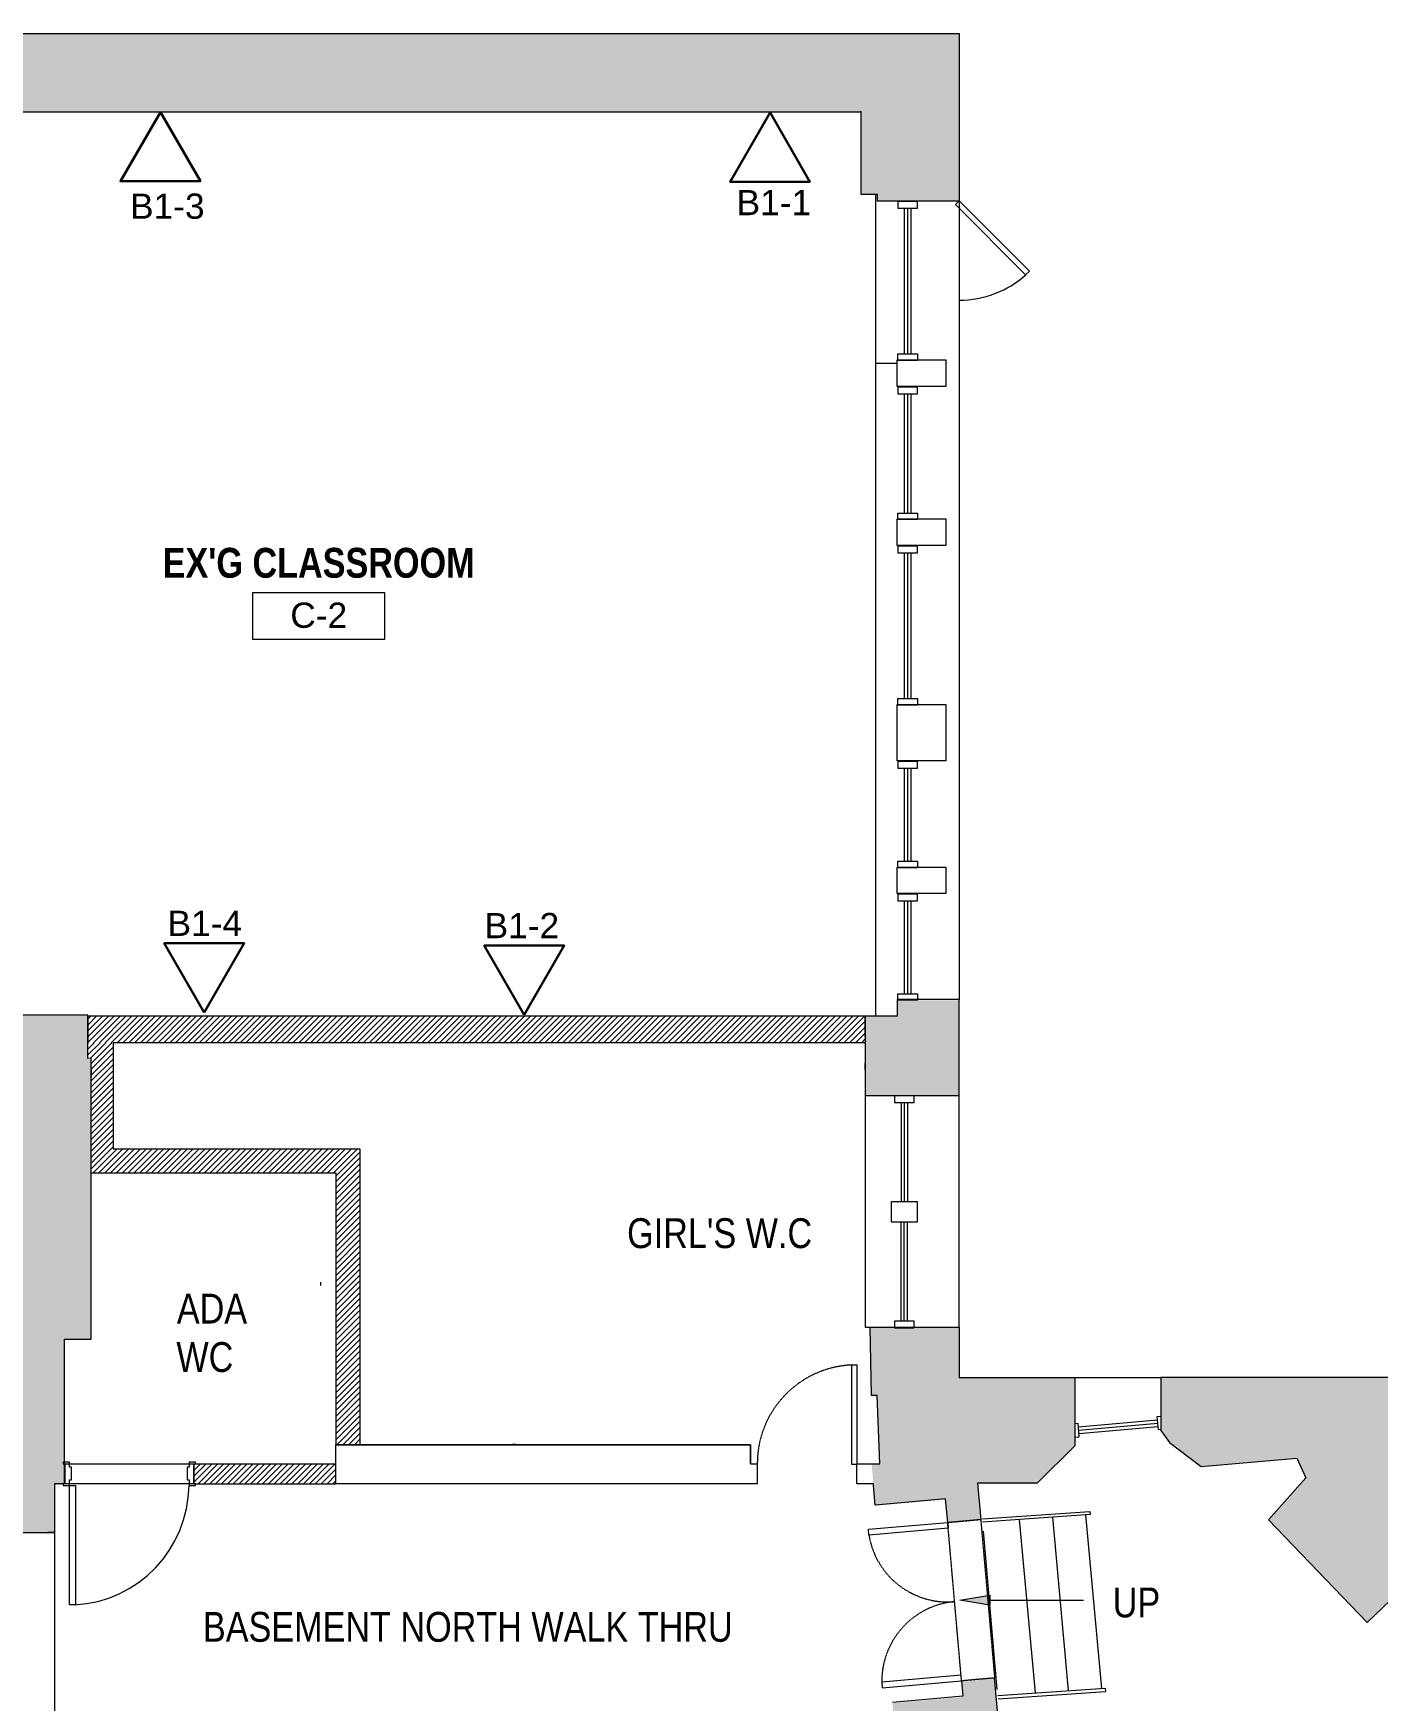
# Model space of a CAD drawing. Header units: inches. Extents: x 891 to 14187, y -1169 to 3232.
# Drawn here: x 1679 to 2085, y 2729 to 3232 of the extents above; entities that cross this region are included whole.
import ezdxf

# ---------------------------------------------------------------- set-up
doc = ezdxf.new("R2010")
doc.units = ezdxf.units.IN
doc.header["$MEASUREMENT"] = 0
doc.linetypes.add('IMPORT-IMPORT-HIDDEN2', pattern=[0.1875, 0.125, -0.0625])
doc.layers.add('_DROPS_IDFS', color=7, linetype='Continuous')
for name, color, linetype, lineweight in [('_OPTEC_LAYER', 1, 'Continuous', 30), ('A-ANNO-RM TAG', 7, 'Continuous', 9), ('A-DOOR', 7, 'Continuous', 9), ('A-DOOR-EXG', 7, 'Continuous', 9), ('A-DOOR-HEAD', 7, 'IMPORT-IMPORT-HIDDEN2', 9), ('A-Hatch', 7, 'Continuous', 9), ('A-HATCH-1HR', 7, 'Continuous', 9), ('A-STAIR-EX_G', 7, 'Continuous', 9), ('A-WALL-INT NEW', 7, 'Continuous', 9), ('EX-EXT-CORE', 7, 'Continuous', 9), ('EX-Int Wall', 7, 'Continuous', 9), ('EX-Windows', 7, 'Continuous', 9), ('MUC-Text', 7, 'Continuous', 9)]:
    doc.layers.add(name, color=color, linetype=linetype, lineweight=lineweight)
doc.styles.add('Arial', font='arial.ttf', dxfattribs={"height": 7.623})
doc.styles.add('Arial Narrow', font='ARIALN.TTF', dxfattribs={"height": 8.999982})
doc.styles.add('Arial Narrow_2', font='ARIALN.TTF', dxfattribs={"height": 9})
doc.styles.add('Arial Narrow_B', font='ARIALNB.TTF', dxfattribs={"height": 9})

# ---------------------------------------------------------------- blocks, each defined once
blk = doc.blocks.new('_DATA')
at = {"layer": '_DROPS_IDFS', "color": 1, "lineweight": 30}
blk.add_lwpolyline([(24.61, 42.64), (12.55, 21.75), (36.67, 21.75)], close=True, dxfattribs=at)

msp = doc.modelspace()

# ---------------------------------------------------------------- hatches: boundary and pattern name
at = {"layer": 'A-Hatch'}
for points in [[(1106.33, 3130.09), (1106.33, 3208.66), (1928.6, 3208.66), (1928.6, 3183.66), (1933.6, 3183.66), (1933.6, 3181.66), (1958.33, 3181.66), (1958.33, 3232.16), (1082.98, 3232.16), (1082.98, 3228.78), (1056.98, 3228.78), (1056.98, 3152.78), (1074.98, 3152.78), (1074.98, 3130.09)], [(1929.96, 2911.83), (1958.33, 2911.83), (1958.33, 2940.66), (1939.6, 2940.66), (1939.6, 2935.86), (1929.96, 2935.86)], [(1655.05, 2779.92), (1685.41, 2779.92), (1685.41, 2794.58), (1688.54, 2794.58), (1688.54, 2838.41), (1696.54, 2838.41), (1696.54, 2922.96), (1695.49, 2922.96), (1695.49, 2935.96), (1653.49, 2935.96), (1653.49, 2930.96), (1605.45, 2930.96), (1605.45, 2906.96), (1621.45, 2906.96), (1621.45, 2901.96), (1648.27, 2903.06), (1648.27, 2869.06), (1655.05, 2869.06)], [(1954.84, 2782.97), (1964.8, 2783.84), (1963.85, 2794.76), (1981.85, 2794.76), (1993.16, 2806.08), (1993.16, 2826.7), (1958.33, 2826.7), (1958.33, 2841.83), (1931.41, 2841.83), (1931.9, 2821.22), (1933.52, 2821.22), (1934.34, 2800.58), (1931.91, 2800.58), (1933, 2788.18), (1954.22, 2790.03)], [(2081.37, 2752.81), (2095.83, 2766.7), (2144.83, 2766.7), (2153.33, 2781.42), (2169.68, 2781.42), (2169.68, 2805.42), (2153.33, 2805.42), (2144.83, 2820.15), (2144.83, 2826.7), (2019.16, 2826.7), (2019.16, 2810.73), (2021.7, 2807.1), (2031.25, 2799.82), (2060.13, 2802.35), (2062.88, 2796.46), (2051.65, 2783.75), (2074.35, 2760.12)], [(1961.48, 2622.99), (1999.65, 2623.18), (1999.65, 2623.62), (2046.32, 2670.29), (1994, 2722.62), (1985.51, 2714.13), (1969.95, 2725.03), (1968.99, 2736.02), (1959.02, 2735.15), (1959.43, 2730.49), (1938.21, 2728.63), (1942.41, 2680.58), (1917.89, 2680.58), (1917.89, 2665.58), (1916.89, 2665.58), (1916.89, 2656.58), (1919.22, 2656.58), (1925.56, 2642.99), (1939.56, 2642.99), (1939.56, 2622.99)]]:
    msp.add_hatch(color=9, dxfattribs=at).paths.add_polyline_path(points)
at = {"layer": 'MUC-Text'}
msp.add_hatch(color=8, dxfattribs=at).paths.add_polyline_path([(1967.53, 2758.21), (1967.53, 2761.21), (1958.53, 2759.71)])

# ---------------------------------------------------------------- linework, layer by layer
at = {"color": 8, "lineweight": 9}
for p, q in [((1765.74, 2854.58), (1765.74, 2855.58)), ((1823.6, 2806.71), (1824.6, 2806.71))]:
    msp.add_line(p, q, dxfattribs=at)
at = {"layer": 'A-ANNO-RM TAG', "color": 8, "flags": 128}
msp.add_lwpolyline([(1745.28, 3063.71), (1784.96, 3063.71), (1784.96, 3049.49), (1745.28, 3049.49)], close=True, dxfattribs=at)
at = {"layer": 'A-DOOR', "color": 8}
for p, q in [((1925.96, 2800.65), (1925.96, 2830.65)), ((1925.96, 2830.65), (1927.41, 2830.65)), ((1927.41, 2830.65), (1927.41, 2800.65)), ((1927.41, 2800.65), (1925.96, 2800.65)), ((1930.93, 2781.07), (1954.84, 2783.17)), ((1954.84, 2783.17), (1954.99, 2781.42)), ((1931.08, 2779.33), (1930.93, 2781.07)), ((1954.99, 2781.42), (1931.08, 2779.33)), ((1958.87, 2737.09), (1934.96, 2735)), ((1959.02, 2735.35), (1958.87, 2737.09)), ((1934.96, 2735), (1935.12, 2733.26)), ((1935.12, 2733.26), (1959.02, 2735.35))]:
    msp.add_line(p, q, dxfattribs=at)
at = {"layer": 'A-DOOR', "color": 8, "flags": 128}
for points in [[(1688.01, 2800.78), (1688.51, 2800.78), (1688.51, 2794.78), (1688.01, 2794.78), (1688.01, 2794.28), (1690.01, 2794.28), (1690.01, 2796.03), (1690.52, 2796.03), (1690.52, 2799.78), (1690.01, 2799.78), (1690.01, 2801.28), (1688.01, 2801.28)], [(1726.01, 2794.28), (1728.01, 2794.28), (1728.01, 2794.78), (1727.51, 2794.78), (1727.51, 2800.78), (1728.01, 2800.78), (1728.01, 2801.28), (1726.01, 2801.28), (1726.01, 2799.78), (1725.5, 2799.78), (1725.5, 2796.03), (1726.01, 2796.03)], [(1691.76, 2794.28), (1691.76, 2758.28), (1690.01, 2758.28), (1690.01, 2794.28)]]:
    msp.add_lwpolyline(points, close=True, dxfattribs=at)
at = {"layer": 'A-DOOR', "color": 55, "lineweight": 13, "flags": 128}
msp.add_lwpolyline([(1691.76, 2794.28), (1691.76, 2758.28), (1690.01, 2758.28), (1690.01, 2794.28)], close=True, dxfattribs=at)
at = {"layer": 'A-DOOR', "color": 8, "linetype": 'IMPORT-IMPORT-HIDDEN2'}
for centre, radius, start, end in [((1927.21, 2800.87), 29.8, 92.4122, 180.4366), ((1954.85, 2783.26), 24.09, 189.3753, 274.9585), ((1959.05, 2735.26), 24.09, 95.0415, 180.6247)]:
    msp.add_arc(centre, radius, start, end, dxfattribs=at)
at = {"layer": 'A-DOOR', "color": 8}
msp.add_arc((1689.52, 2794.73), 36.5, 273.1299, 359.2953, dxfattribs=at)
at = {"layer": 'A-DOOR-EXG', "color": 8, "flags": 128}
msp.add_lwpolyline([(1958.33, 3181.86), (1979.54, 3160.65), (1978.36, 3159.47), (1957.15, 3180.68)], close=True, dxfattribs=at)
at = {"layer": 'A-DOOR-EXG', "color": 8}
msp.add_arc((1958.26, 3182.22), 30.36, 270.1238, 311.4653, dxfattribs=at)
at = {"layer": 'A-DOOR-HEAD', "color": 8}
for p, q in [((1954.84, 2783.17), (1964.8, 2784.04)), ((1959.02, 2735.35), (1954.84, 2783.17)), ((1964.8, 2784.04), (1968.99, 2736.22)), ((1655.05, 2780.12), (1685.41, 2780.12)), ((1685.41, 2780.12), (1685.41, 2720.12)), ((1968.99, 2736.22), (1959.02, 2735.35))]:
    msp.add_line(p, q, dxfattribs=at)
at = {"layer": 'A-DOOR-HEAD', "color": 8, "flags": 128}
msp.add_lwpolyline([(1727.51, 2800.78), (1727.51, 2794.78), (1688.51, 2794.78), (1688.51, 2800.78)], close=True, dxfattribs=at)
at = {"layer": 'A-HATCH-1HR', "color": 8}
for p, q in [((1695.49, 2934.96), (1696.38, 2935.86)), ((1695.49, 2933.2), (1698.15, 2935.86)), ((1695.49, 2931.43), (1699.92, 2935.86)), ((1695.49, 2929.66), (1701.69, 2935.86)), ((1695.49, 2927.89), (1703.46, 2935.86)), ((1697.22, 2927.86), (1705.22, 2935.86)), ((1698.99, 2927.86), (1706.99, 2935.86)), ((1700.76, 2927.86), (1708.76, 2935.86)), ((1702.53, 2927.86), (1710.53, 2935.86)), ((1704.29, 2927.86), (1712.29, 2935.86)), ((1706.06, 2927.86), (1714.06, 2935.86)), ((1707.83, 2927.86), (1715.83, 2935.86)), ((1709.6, 2927.86), (1717.6, 2935.86)), ((1711.37, 2927.86), (1719.37, 2935.86)), ((1713.13, 2927.86), (1721.13, 2935.86)), ((1714.9, 2927.86), (1722.9, 2935.86)), ((1716.67, 2927.86), (1724.67, 2935.86)), ((1718.44, 2927.86), (1726.44, 2935.86)), ((1720.2, 2927.86), (1728.2, 2935.86)), ((1721.97, 2927.86), (1729.97, 2935.86)), ((1723.74, 2927.86), (1731.74, 2935.86)), ((1725.51, 2927.86), (1733.51, 2935.86)), ((1727.28, 2927.86), (1735.28, 2935.86)), ((1729.04, 2927.86), (1737.04, 2935.86)), ((1730.81, 2927.86), (1738.81, 2935.86)), ((1732.58, 2927.86), (1740.58, 2935.86)), ((1734.35, 2927.86), (1742.35, 2935.86)), ((1736.11, 2927.86), (1744.11, 2935.86)), ((1737.88, 2927.86), (1745.88, 2935.86)), ((1739.65, 2927.86), (1747.65, 2935.86)), ((1741.42, 2927.86), (1749.42, 2935.86)), ((1743.19, 2927.86), (1751.19, 2935.86)), ((1744.95, 2927.86), (1752.95, 2935.86)), ((1746.72, 2927.86), (1754.72, 2935.86)), ((1748.49, 2927.86), (1756.49, 2935.86)), ((1750.26, 2927.86), (1758.26, 2935.86)), ((1752.02, 2927.86), (1760.02, 2935.86)), ((1753.79, 2927.86), (1761.79, 2935.86)), ((1755.56, 2927.86), (1763.56, 2935.86)), ((1757.33, 2927.86), (1765.33, 2935.86)), ((1759.1, 2927.86), (1767.1, 2935.86)), ((1760.86, 2927.86), (1768.86, 2935.86)), ((1762.63, 2927.86), (1770.63, 2935.86)), ((1764.4, 2927.86), (1772.4, 2935.86)), ((1766.17, 2927.86), (1774.17, 2935.86)), ((1767.93, 2927.86), (1775.93, 2935.86)), ((1769.7, 2927.86), (1777.7, 2935.86)), ((1771.47, 2927.86), (1779.47, 2935.86)), ((1773.24, 2927.86), (1781.24, 2935.86)), ((1775.01, 2927.86), (1783.01, 2935.86)), ((1776.77, 2927.86), (1784.77, 2935.86)), ((1778.54, 2927.86), (1786.54, 2935.86)), ((1780.31, 2927.86), (1788.31, 2935.86)), ((1782.08, 2927.86), (1790.08, 2935.86)), ((1783.84, 2927.86), (1791.84, 2935.86)), ((1785.61, 2927.86), (1793.61, 2935.86)), ((1787.38, 2927.86), (1795.38, 2935.86)), ((1789.15, 2927.86), (1797.15, 2935.86)), ((1790.92, 2927.86), (1798.92, 2935.86)), ((1792.68, 2927.86), (1800.68, 2935.86)), ((1794.45, 2927.86), (1802.45, 2935.86)), ((1796.22, 2927.86), (1804.22, 2935.86)), ((1797.99, 2927.86), (1805.99, 2935.86)), ((1799.75, 2927.86), (1807.75, 2935.86)), ((1801.52, 2927.86), (1809.52, 2935.86)), ((1803.29, 2927.86), (1811.29, 2935.86)), ((1805.06, 2927.86), (1813.06, 2935.86)), ((1806.82, 2927.86), (1814.82, 2935.86)), ((1808.59, 2927.86), (1816.59, 2935.86)), ((1810.36, 2927.86), (1818.36, 2935.86)), ((1812.13, 2927.86), (1820.13, 2935.86)), ((1813.9, 2927.86), (1821.9, 2935.86)), ((1815.66, 2927.86), (1823.66, 2935.86)), ((1817.43, 2927.86), (1825.43, 2935.86)), ((1819.2, 2927.86), (1827.2, 2935.86)), ((1820.97, 2927.86), (1828.97, 2935.86)), ((1822.73, 2927.86), (1830.73, 2935.86)), ((1824.5, 2927.86), (1832.5, 2935.86)), ((1826.27, 2927.86), (1834.27, 2935.86)), ((1828.04, 2927.86), (1836.04, 2935.86)), ((1829.81, 2927.86), (1837.81, 2935.86)), ((1831.57, 2927.86), (1839.57, 2935.86)), ((1833.34, 2927.86), (1841.34, 2935.86)), ((1835.11, 2927.86), (1843.11, 2935.86)), ((1836.88, 2927.86), (1844.88, 2935.86)), ((1838.64, 2927.86), (1846.64, 2935.86)), ((1840.41, 2927.86), (1848.41, 2935.86)), ((1842.18, 2927.86), (1850.18, 2935.86)), ((1843.95, 2927.86), (1851.95, 2935.86)), ((1845.72, 2927.86), (1853.72, 2935.86)), ((1847.48, 2927.86), (1855.48, 2935.86)), ((1849.25, 2927.86), (1857.25, 2935.86)), ((1851.02, 2927.86), (1859.02, 2935.86)), ((1852.79, 2927.86), (1860.79, 2935.86)), ((1854.55, 2927.86), (1862.55, 2935.86)), ((1856.32, 2927.86), (1864.32, 2935.86)), ((1858.09, 2927.86), (1866.09, 2935.86)), ((1859.86, 2927.86), (1867.86, 2935.86)), ((1861.63, 2927.86), (1869.63, 2935.86)), ((1863.39, 2927.86), (1871.39, 2935.86)), ((1865.16, 2927.86), (1873.16, 2935.86)), ((1866.93, 2927.86), (1874.93, 2935.86)), ((1868.7, 2927.86), (1876.7, 2935.86)), ((1870.46, 2927.86), (1878.46, 2935.86)), ((1872.23, 2927.86), (1880.23, 2935.86)), ((1874, 2927.86), (1882, 2935.86)), ((1875.77, 2927.86), (1883.77, 2935.86)), ((1877.54, 2927.86), (1885.54, 2935.86)), ((1879.3, 2927.86), (1887.3, 2935.86)), ((1881.07, 2927.86), (1889.07, 2935.86)), ((1882.84, 2927.86), (1890.84, 2935.86)), ((1884.61, 2927.86), (1892.61, 2935.86)), ((1886.37, 2927.86), (1894.37, 2935.86)), ((1888.14, 2927.86), (1896.14, 2935.86)), ((1889.91, 2927.86), (1897.91, 2935.86)), ((1891.68, 2927.86), (1899.68, 2935.86)), ((1893.45, 2927.86), (1901.45, 2935.86)), ((1895.21, 2927.86), (1903.21, 2935.86)), ((1896.98, 2927.86), (1904.98, 2935.86)), ((1898.75, 2927.86), (1906.75, 2935.86)), ((1900.52, 2927.86), (1908.52, 2935.86)), ((1902.28, 2927.86), (1910.28, 2935.86)), ((1904.05, 2927.86), (1912.05, 2935.86)), ((1905.82, 2927.86), (1913.82, 2935.86)), ((1907.59, 2927.86), (1915.59, 2935.86)), ((1909.36, 2927.86), (1917.36, 2935.86)), ((1911.12, 2927.86), (1919.12, 2935.86)), ((1912.89, 2927.86), (1920.89, 2935.86)), ((1914.66, 2927.86), (1922.66, 2935.86)), ((1916.43, 2927.86), (1924.43, 2935.86)), ((1918.19, 2927.86), (1926.19, 2935.86)), ((1919.96, 2927.86), (1927.96, 2935.86)), ((1921.73, 2927.86), (1929.73, 2935.86)), ((1923.5, 2927.86), (1929.96, 2934.32)), ((1925.27, 2927.86), (1929.96, 2932.55)), ((1695.49, 2927.7), (1695.65, 2927.86)), ((1695.49, 2925.93), (1697.42, 2927.86)), ((1695.49, 2924.16), (1699.19, 2927.86)), ((1696.27, 2923.17), (1700.95, 2927.86)), ((1696.49, 2921.63), (1702.72, 2927.86)), ((1927.03, 2927.86), (1929.96, 2930.79)), ((1928.8, 2927.86), (1929.96, 2929.02)), ((1696.49, 2919.86), (1703.11, 2926.48)), ((1696.49, 2918.09), (1703.11, 2924.72)), ((1696.49, 2916.32), (1703.11, 2922.95)), ((1696.49, 2914.56), (1703.11, 2921.18)), ((1696.49, 2912.79), (1703.11, 2919.41)), ((1696.49, 2911.02), (1703.11, 2917.64)), ((1696.49, 2909.25), (1703.11, 2915.88)), ((1696.49, 2907.48), (1703.11, 2914.11)), ((1696.49, 2905.72), (1703.11, 2912.34)), ((1696.49, 2903.95), (1703.11, 2910.57)), ((1696.49, 2902.18), (1703.11, 2908.81)), ((1696.49, 2900.41), (1703.11, 2907.04)), ((1696.49, 2898.65), (1703.11, 2905.27)), ((1696.49, 2896.88), (1703.11, 2903.5)), ((1697.24, 2895.86), (1703.11, 2901.73)), ((1699.01, 2895.86), (1703.11, 2899.97)), ((1700.77, 2895.86), (1703.11, 2898.2)), ((1696.49, 2895.11), (1697.24, 2895.86)), ((1696.49, 2893.34), (1699.01, 2895.86)), ((1696.49, 2891.57), (1700.77, 2895.86)), ((1696.49, 2889.81), (1702.54, 2895.86)), ((1697.06, 2888.61), (1704.31, 2895.86)), ((1698.83, 2888.61), (1706.08, 2895.86)), ((1700.6, 2888.61), (1707.85, 2895.86)), ((1702.36, 2888.61), (1709.61, 2895.86)), ((1702.54, 2895.86), (1703.11, 2896.43)), ((1704.13, 2888.61), (1711.38, 2895.86)), ((1705.9, 2888.61), (1713.15, 2895.86)), ((1707.67, 2888.61), (1714.92, 2895.86)), ((1709.43, 2888.61), (1716.68, 2895.86)), ((1711.2, 2888.61), (1718.45, 2895.86)), ((1712.97, 2888.61), (1720.22, 2895.86)), ((1714.74, 2888.61), (1721.99, 2895.86)), ((1716.51, 2888.61), (1723.76, 2895.86)), ((1718.27, 2888.61), (1725.52, 2895.86)), ((1720.04, 2888.61), (1727.29, 2895.86)), ((1721.81, 2888.61), (1729.06, 2895.86)), ((1723.58, 2888.61), (1730.83, 2895.86)), ((1725.34, 2888.61), (1732.59, 2895.86)), ((1727.11, 2888.61), (1734.36, 2895.86)), ((1728.88, 2888.61), (1736.13, 2895.86)), ((1730.65, 2888.61), (1737.9, 2895.86)), ((1732.42, 2888.61), (1739.67, 2895.86)), ((1734.18, 2888.61), (1741.43, 2895.86)), ((1735.95, 2888.61), (1743.2, 2895.86)), ((1737.72, 2888.61), (1744.97, 2895.86)), ((1739.49, 2888.61), (1746.74, 2895.86)), ((1741.25, 2888.61), (1748.5, 2895.86)), ((1743.02, 2888.61), (1750.27, 2895.86)), ((1744.79, 2888.61), (1752.04, 2895.86)), ((1746.56, 2888.61), (1753.81, 2895.86)), ((1748.33, 2888.61), (1755.58, 2895.86)), ((1750.09, 2888.61), (1757.34, 2895.86)), ((1751.86, 2888.61), (1759.11, 2895.86)), ((1753.63, 2888.61), (1760.88, 2895.86)), ((1755.4, 2888.61), (1762.65, 2895.86)), ((1757.16, 2888.61), (1764.41, 2895.86)), ((1758.93, 2888.61), (1766.18, 2895.86)), ((1760.7, 2888.61), (1767.95, 2895.86)), ((1762.47, 2888.61), (1769.72, 2895.86)), ((1764.24, 2888.61), (1771.49, 2895.86)), ((1766, 2888.61), (1773.25, 2895.86)), ((1767.77, 2888.61), (1775.02, 2895.86)), ((1769.54, 2888.61), (1776.79, 2895.86)), ((1770.32, 2887.63), (1777.57, 2894.88)), ((1770.32, 2885.86), (1777.57, 2893.11)), ((1770.32, 2884.09), (1777.57, 2891.34)), ((1770.32, 2882.32), (1777.57, 2889.57)), ((1770.32, 2880.56), (1777.57, 2887.81)), ((1770.32, 2878.79), (1777.57, 2886.04)), ((1770.32, 2877.02), (1777.57, 2884.27)), ((1770.32, 2875.25), (1777.57, 2882.5)), ((1770.32, 2873.48), (1777.57, 2880.73)), ((1770.32, 2871.72), (1777.57, 2878.97)), ((1770.32, 2869.95), (1777.57, 2877.2)), ((1770.32, 2868.18), (1777.57, 2875.43)), ((1770.32, 2866.41), (1777.57, 2873.66)), ((1770.32, 2864.65), (1777.57, 2871.9)), ((1770.32, 2862.88), (1777.57, 2870.13)), ((1770.32, 2861.11), (1777.57, 2868.36)), ((1770.32, 2859.34), (1777.57, 2866.59)), ((1770.32, 2857.57), (1777.57, 2864.82)), ((1770.32, 2855.81), (1777.57, 2863.06)), ((1770.32, 2854.04), (1777.57, 2861.29)), ((1770.32, 2852.27), (1777.57, 2859.52)), ((1770.32, 2850.5), (1777.57, 2857.75)), ((1770.32, 2848.74), (1777.57, 2855.99)), ((1770.32, 2846.97), (1777.57, 2854.22)), ((1770.32, 2845.2), (1777.57, 2852.45)), ((1770.32, 2843.43), (1777.57, 2850.68)), ((1770.32, 2841.66), (1777.57, 2848.91)), ((1770.32, 2839.9), (1777.57, 2847.15)), ((1770.32, 2838.13), (1777.57, 2845.38)), ((1770.32, 2836.36), (1777.57, 2843.61)), ((1770.32, 2834.59), (1777.57, 2841.84)), ((1770.32, 2832.83), (1777.57, 2840.08)), ((1770.32, 2831.06), (1777.57, 2838.31)), ((1770.32, 2829.29), (1777.57, 2836.54)), ((1770.32, 2827.52), (1777.57, 2834.77)), ((1770.32, 2825.76), (1777.57, 2833.01)), ((1770.32, 2823.99), (1777.57, 2831.24)), ((1770.32, 2822.22), (1777.57, 2829.47)), ((1770.32, 2820.45), (1777.57, 2827.7)), ((1770.32, 2818.68), (1777.57, 2825.93)), ((1770.32, 2816.92), (1777.57, 2824.17)), ((1770.32, 2815.15), (1777.57, 2822.4)), ((1770.32, 2813.38), (1777.57, 2820.63)), ((1770.32, 2811.61), (1777.57, 2818.86)), ((1770.32, 2809.85), (1777.57, 2817.1)), ((1770.32, 2808.08), (1777.57, 2815.33)), ((1770.59, 2806.58), (1777.57, 2813.56)), ((1772.36, 2806.58), (1777.57, 2811.79)), ((1774.13, 2806.58), (1777.57, 2810.02)), ((1775.9, 2806.58), (1777.57, 2808.26)), ((1727.51, 2800.62), (1727.67, 2800.78)), ((1727.51, 2798.86), (1729.43, 2800.78)), ((1727.51, 2797.09), (1731.2, 2800.78)), ((1727.51, 2795.32), (1732.97, 2800.78)), ((1728.74, 2794.78), (1734.74, 2800.78)), ((1730.51, 2794.78), (1736.51, 2800.78)), ((1732.27, 2794.78), (1738.27, 2800.78)), ((1734.04, 2794.78), (1740.04, 2800.78)), ((1735.81, 2794.78), (1741.81, 2800.78)), ((1737.58, 2794.78), (1743.58, 2800.78)), ((1739.34, 2794.78), (1745.34, 2800.78)), ((1741.11, 2794.78), (1747.11, 2800.78)), ((1742.88, 2794.78), (1748.88, 2800.78)), ((1744.65, 2794.78), (1750.65, 2800.78)), ((1746.42, 2794.78), (1752.42, 2800.78)), ((1748.18, 2794.78), (1754.18, 2800.78)), ((1749.95, 2794.78), (1755.95, 2800.78)), ((1751.72, 2794.78), (1757.72, 2800.78)), ((1753.49, 2794.78), (1759.49, 2800.78)), ((1755.25, 2794.78), (1761.25, 2800.78)), ((1757.02, 2794.78), (1763.02, 2800.78)), ((1758.79, 2794.78), (1764.79, 2800.78)), ((1760.56, 2794.78), (1766.56, 2800.78)), ((1762.33, 2794.78), (1768.33, 2800.78)), ((1764.09, 2794.78), (1770.09, 2800.78)), ((1765.86, 2794.78), (1770.32, 2799.24)), ((1767.63, 2794.78), (1770.32, 2797.47)), ((1769.4, 2794.78), (1770.32, 2795.7))]:
    msp.add_line(p, q, dxfattribs=at)
at = {"layer": 'A-STAIR-EX_G', "color": 8}
for p, q in [((1965.3, 2784.27), (1997.69, 2786.49)), ((1997.69, 2786.49), (1997.77, 2785.5)), ((1997.77, 2785.5), (1965.36, 2783.27)), ((1981.35, 2731.72), (1976.53, 2784.04)), ((1991.33, 2732.41), (1986.51, 2784.72)), ((2001.31, 2733.09), (1996.49, 2785.41)), ((1969.78, 2732.74), (1965.6, 2780.56)), ((1969.96, 2730.94), (2002.35, 2733.16)), ((1970.03, 2729.94), (2002.42, 2732.17)), ((2002.35, 2733.16), (2002.44, 2732.17))]:
    msp.add_line(p, q, dxfattribs=at)
at = {"layer": 'A-WALL-INT NEW', "color": 135, "lineweight": 20}
for p, q in [((1929.96, 2935.86), (1695.49, 2935.86)), ((1695.49, 2935.66), (1695.49, 2927.86)), ((1929.96, 2929.66), (1929.96, 2935.66)), ((1929.96, 2927.86), (1703.11, 2927.86)), ((1696.54, 2919.66), (1696.54, 2917.66)), ((1929.96, 2919.66), (1929.96, 2921.66)), ((1727.51, 2800.78), (1770.32, 2800.78)), ((1727.51, 2794.78), (1770.32, 2794.78))]:
    msp.add_line(p, q, dxfattribs=at)
at = {"layer": 'A-WALL-INT NEW', "color": 8}
for p, q in [((1703.11, 2927.86), (1703.11, 2895.86)), ((1703.11, 2895.86), (1777.57, 2895.86)), ((1777.57, 2895.86), (1777.57, 2806.58)), ((1696.49, 2888.61), (1756.49, 2888.61)), ((1710.32, 2888.61), (1770.32, 2888.61)), ((1770.32, 2888.61), (1770.32, 2809.75)), ((1770.32, 2878.47), (1770.32, 2806.58)), ((1696.49, 2849.58), (1696.49, 2855.58)), ((1727.51, 2800.78), (1727.51, 2794.78))]:
    msp.add_line(p, q, dxfattribs=at)
at = {"layer": 'EX-EXT-CORE', "color": 8}
for p, q in [((1074.98, 3232.36), (1958.33, 3232.36)), ((1958.33, 3232.36), (1958.33, 3181.86)), ((1478.15, 3208.66), (1928.6, 3208.66)), ((1928.6, 3208.86), (1928.6, 3183.86)), ((1928.6, 3183.86), (1933.6, 3183.86)), ((1933.14, 3132.86), (1933.14, 3183.86)), ((1933.6, 3183.86), (1933.6, 3181.86)), ((1933.6, 3181.86), (1958.33, 3181.86)), ((1958.33, 3181.86), (1958.33, 2940.86)), ((1939.6, 3125.86), (1939.6, 3133.86)), ((1939.6, 3133.86), (1954.33, 3133.86)), ((1954.33, 3133.86), (1954.33, 3125.86)), ((1933.14, 2935.86), (1933.14, 3132.86)), ((1933.14, 3132.86), (1939.6, 3132.86)), ((1954.33, 3125.86), (1939.6, 3125.86)), ((1939.6, 3077.86), (1939.6, 3085.86)), ((1939.6, 3085.86), (1954.33, 3085.86)), ((1954.33, 3085.86), (1954.33, 3077.86)), ((1954.33, 3077.86), (1939.6, 3077.86)), ((1939.6, 3012.86), (1939.6, 3029.86)), ((1939.6, 3029.86), (1954.33, 3029.86)), ((1954.33, 3029.86), (1954.33, 3012.86)), ((1954.33, 3012.86), (1939.6, 3012.86)), ((1939.6, 2972.86), (1939.6, 2980.86)), ((1939.6, 2980.86), (1954.33, 2980.86)), ((1954.33, 2980.86), (1954.33, 2972.86)), ((1954.33, 2972.86), (1939.6, 2972.86)), ((1958.33, 2940.86), (1939.6, 2940.86)), ((1939.6, 2940.86), (1939.6, 2935.86)), ((1958.33, 2912.03), (1958.33, 2940.86)), ((1695.49, 2936.15), (1653.49, 2936.15)), ((1695.49, 2923.15), (1695.49, 2936.15)), ((1939.6, 2935.86), (1929.96, 2935.86)), ((1929.96, 2935.86), (1929.96, 2842.03)), ((1696.49, 2923.18), (1695.49, 2923.15)), ((1696.49, 2838.41), (1696.49, 2923.18)), ((1958.33, 2842.03), (1958.33, 2912.03)), ((1929.96, 2842.03), (1931.41, 2842.03)), ((1931.9, 2821.41), (1931.41, 2842.03)), ((1931.41, 2842.03), (1958.33, 2842.03)), ((1958.33, 2842.03), (1958.33, 2826.9)), ((1688.49, 2794.78), (1688.49, 2838.41)), ((1688.49, 2838.41), (1696.49, 2838.41)), ((1958.33, 2826.9), (1993.16, 2826.9)), ((1993.16, 2826.9), (2019.16, 2826.9)), ((1993.16, 2826.9), (1993.16, 2806.27)), ((2019.16, 2826.9), (2019.16, 2810.92)), ((2144.83, 2826.9), (2019.16, 2826.9)), ((1933.52, 2821.45), (1931.9, 2821.41)), ((1934.34, 2800.78), (1933.52, 2821.45)), ((2019.16, 2810.92), (2021.7, 2807.29)), ((2021.7, 2807.29), (2031.25, 2800.02)), ((1770.32, 2794.78), (1770.32, 2806.58)), ((1770.32, 2806.58), (1895.41, 2806.58)), ((1895.41, 2806.58), (1895.41, 2800.78)), ((1993.16, 2806.27), (1981.85, 2794.96)), ((2031.25, 2800.02), (2060.13, 2802.54)), ((2060.13, 2802.54), (2062.88, 2796.65)), ((1895.41, 2800.78), (1897.41, 2800.78)), ((1897.41, 2800.78), (1897.41, 2794.78)), ((1927.41, 2794.78), (1927.41, 2800.78)), ((1927.41, 2800.78), (1934.34, 2800.78)), ((2062.88, 2796.65), (2051.65, 2783.95)), ((1688.51, 2794.78), (1685.41, 2794.78)), ((1685.41, 2794.78), (1685.41, 2780.12)), ((1897.41, 2794.78), (1770.32, 2794.78)), ((1932.47, 2794.78), (1927.41, 2794.78)), ((1932.48, 2794.34), (1932.47, 2794.78)), ((1933, 2788.37), (1932.48, 2794.34)), ((1981.85, 2794.96), (1963.85, 2794.96)), ((1963.85, 2794.96), (1964.8, 2784.04)), ((1954.22, 2790.23), (1933, 2788.37)), ((1954.84, 2783.17), (1954.22, 2790.23)), ((1964.8, 2784.04), (1954.84, 2783.17)), ((2051.65, 2783.95), (2081.37, 2753.01)), ((1685.41, 2780.12), (1683.41, 2780.12)), ((2081.37, 2753.01), (2095.83, 2766.9)), ((1968.99, 2736.22), (1959.02, 2735.35)), ((1969.95, 2725.23), (1968.99, 2736.22)), ((1959.02, 2735.35), (1959.43, 2730.69)), ((1959.43, 2730.69), (1938.21, 2728.83))]:
    msp.add_line(p, q, dxfattribs=at)
at = {"layer": 'EX-Int Wall', "color": 8}
msp.add_line((1958.33, 2911.83), (1929.96, 2911.83), dxfattribs=at)
at = {"layer": 'EX-Int Wall', "color": 135, "lineweight": 20}
for p, q in [((1895.41, 2806.58), (1770.32, 2806.58)), ((1895.41, 2800.78), (1895.41, 2806.58))]:
    msp.add_line(p, q, dxfattribs=at)
at = {"layer": 'EX-Windows', "color": 8}
for p, q in [((1939.76, 3181.66), (1939.76, 3179.66)), ((1945.76, 3181.66), (1939.76, 3181.66)), ((1939.76, 3179.66), (1945.76, 3179.66)), ((1941.76, 3179.66), (1941.76, 3135.66)), ((1942.76, 3179.66), (1942.76, 3135.66)), ((1943.76, 3179.66), (1943.76, 3135.66)), ((1945.76, 3179.66), (1945.76, 3181.66)), ((1939.76, 3133.66), (1939.76, 3135.66)), ((1939.76, 3135.66), (1945.76, 3135.66)), ((1945.76, 3133.66), (1939.76, 3133.66)), ((1945.76, 3135.66), (1945.76, 3133.66)), ((1939.76, 3125.66), (1939.76, 3123.66)), ((1945.76, 3125.66), (1939.76, 3125.66)), ((1939.76, 3123.66), (1945.76, 3123.66)), ((1941.76, 3123.66), (1941.76, 3087.66)), ((1942.76, 3123.66), (1942.76, 3087.66)), ((1943.76, 3123.66), (1943.76, 3087.66)), ((1945.76, 3123.66), (1945.76, 3125.66)), ((1939.76, 3085.66), (1939.76, 3087.66)), ((1939.76, 3087.66), (1945.76, 3087.66)), ((1945.76, 3085.66), (1939.76, 3085.66)), ((1945.76, 3087.66), (1945.76, 3085.66)), ((1939.76, 3077.66), (1939.76, 3075.66)), ((1945.76, 3077.66), (1939.76, 3077.66)), ((1939.76, 3075.66), (1945.76, 3075.66)), ((1941.76, 3075.66), (1941.76, 3031.66)), ((1942.76, 3075.66), (1942.76, 3031.66)), ((1943.76, 3075.66), (1943.76, 3031.66)), ((1945.76, 3075.66), (1945.76, 3077.66)), ((1939.76, 3029.66), (1939.76, 3031.66)), ((1939.76, 3031.66), (1945.76, 3031.66)), ((1945.76, 3029.66), (1939.76, 3029.66)), ((1945.76, 3031.66), (1945.76, 3029.66)), ((1939.76, 3012.66), (1939.76, 3010.66)), ((1945.76, 3012.66), (1939.76, 3012.66)), ((1939.76, 3010.66), (1945.76, 3010.66)), ((1941.76, 3010.66), (1941.76, 2982.66)), ((1942.76, 3010.66), (1942.76, 2982.66)), ((1943.76, 3010.66), (1943.76, 2982.66)), ((1945.76, 3010.66), (1945.76, 3012.66)), ((1939.76, 2980.66), (1939.76, 2982.66)), ((1939.76, 2982.66), (1945.76, 2982.66)), ((1945.76, 2982.66), (1945.76, 2980.66)), ((1945.76, 2980.66), (1939.76, 2980.66)), ((1939.76, 2972.66), (1939.76, 2970.66)), ((1945.76, 2972.66), (1939.76, 2972.66)), ((1945.76, 2970.66), (1945.76, 2972.66)), ((1939.76, 2970.66), (1945.76, 2970.66)), ((1941.76, 2970.66), (1941.76, 2942.66)), ((1942.76, 2970.66), (1942.76, 2942.66)), ((1943.76, 2970.66), (1943.76, 2942.66)), ((1939.76, 2940.66), (1939.76, 2942.66)), ((1939.76, 2942.66), (1945.76, 2942.66)), ((1945.76, 2942.66), (1945.76, 2940.66)), ((1945.76, 2940.66), (1939.76, 2940.66)), ((1938.76, 2911.83), (1938.76, 2909.83)), ((1944.76, 2911.83), (1938.76, 2911.83)), ((1938.76, 2909.83), (1944.76, 2909.83)), ((1940.76, 2909.83), (1940.76, 2879.83)), ((1941.76, 2909.83), (1941.76, 2879.83)), ((1942.76, 2909.83), (1942.76, 2879.83)), ((1944.76, 2909.83), (1944.76, 2911.83)), ((1945.76, 2879.83), (1937.76, 2879.83)), ((1937.76, 2879.83), (1937.76, 2873.83)), ((1945.76, 2873.83), (1945.76, 2879.83)), ((1937.76, 2873.83), (1945.76, 2873.83)), ((1940.76, 2843.83), (1940.76, 2873.83)), ((1941.76, 2843.83), (1941.76, 2873.83)), ((1942.76, 2843.83), (1942.76, 2873.83)), ((1938.76, 2843.83), (1938.76, 2841.83)), ((1944.76, 2843.83), (1938.76, 2843.83)), ((1938.76, 2841.83), (1944.76, 2841.83)), ((1944.76, 2841.83), (1944.76, 2843.83)), ((1994.16, 2813), (1993.16, 2812.91)), ((1994.51, 2809.01), (1994.16, 2813)), ((1994.24, 2812), (2018.15, 2814.09)), ((1994.33, 2811), (2018.24, 2813.1)), ((1994.42, 2810.01), (2018.33, 2812.1)), ((2018.07, 2815.09), (2019.16, 2815.18)), ((2018.41, 2811.1), (2018.07, 2815.09)), ((1993.16, 2808.89), (1994.51, 2809.01)), ((2019.16, 2811.17), (2018.41, 2811.1))]:
    msp.add_line(p, q, dxfattribs=at)
at = {"layer": 'MUC-Text', "color": 8}
for p, q in [((1958.53, 2759.71), (1967.53, 2761.21)), ((1967.53, 2758.21), (1958.53, 2759.71)), ((1967.53, 2761.21), (1967.53, 2758.21)), ((1967.53, 2759.71), (1986.82, 2759.71)), ((1986.82, 2759.71), (1995.82, 2759.71))]:
    msp.add_line(p, q, dxfattribs=at)

# ---------------------------------------------------------------- block references
at = {"layer": '_OPTEC_LAYER'}
for p in [(1692.77, 3165.99), (1876.64, 3165.86)]:
    msp.add_blockref('_DATA', p, dxfattribs=at)
at = {"layer": '_OPTEC_LAYER', "rotation": 180}
for p in [(1755.23, 2979.6), (1851.75, 2978.94)]:
    msp.add_blockref('_DATA', p, dxfattribs=at)

# ---------------------------------------------------------------- texts
at = {"layer": '_OPTEC_LAYER', "char_height": 7.623, "attachment_point": 1, "style": 'Arial'}
for s, insert in [('B1-3', (1708.22, 3184.04)), ('B1-1', (1891.17, 3185.12)), ('B1-4', (1719.53, 2967.7)), ('B1-2', (1815.16, 2967.01))]:
    msp.add_mtext_dynamic_manual_height_columns(s, width=5.9059, gutter_width=1, heights=[0.748], dxfattribs=dict(at, insert=insert))
at = {"layer": 'A-ANNO-RM TAG'}
for s, height, style, p in [("EX'G CLASSROOM", 9, 'Arial Narrow_B', (1718.06, 3068.14)), ('C-2', 7.623, 'Arial', (1756.56, 3053.02)), ("GIRL'S W.C", 9, 'Arial Narrow', (1858.14, 2865.91)), ('ADA', 9, 'Arial Narrow', (1722.34, 2843.16)), ('WC', 9, 'Arial Narrow', (1722.2, 2828.54)), ('BASEMENT NORTH WALK THRU', 9, 'Arial Narrow', (1730.21, 2747.15))]:
    msp.add_text(s, height=height, dxfattribs=dict(at, style=style)).set_placement(p)
at = {"layer": 'MUC-Text', "style": 'Arial Narrow_2'}
msp.add_text('UP', height=9, dxfattribs=at).set_placement((2004.63, 2754.5))

doc.saveas('drawing.dxf')
